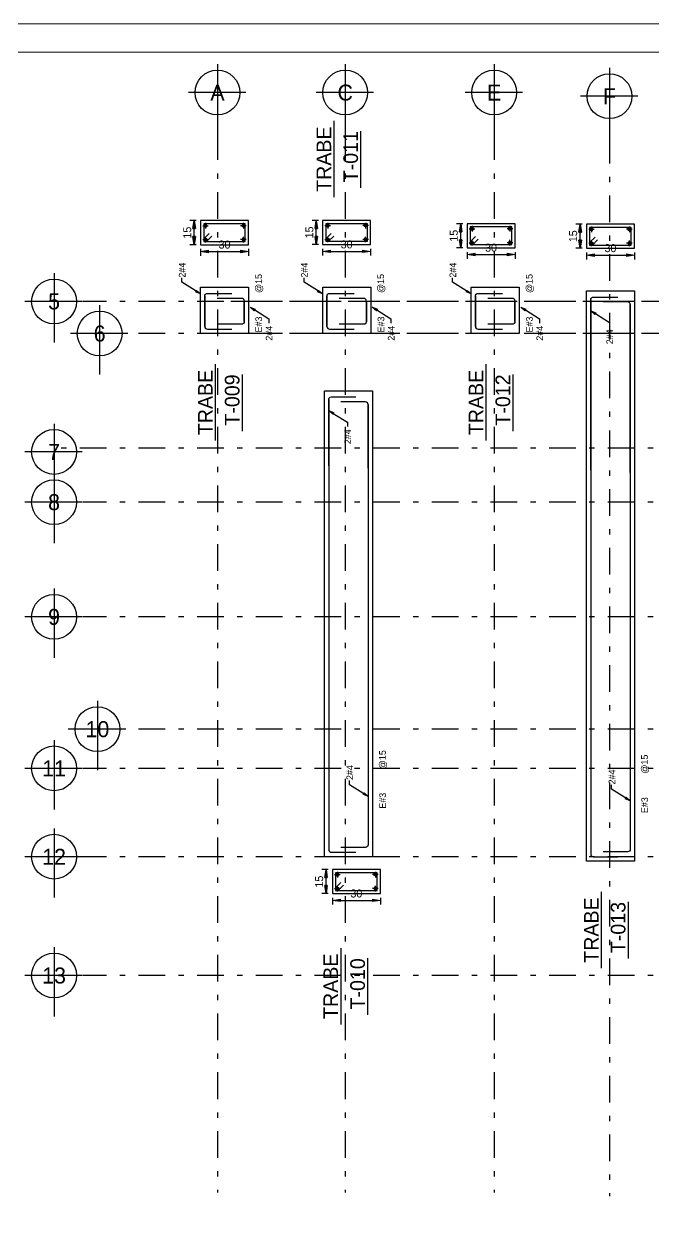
# Model space of a CAD drawing. Header units: millimetres. Extents: x -25 to 297, y -2 to 43.
# Drawn here: x 103.9 to 115.7, y 20.64 to 43.04 of the extents above; entities that cross this region are included whole.
import ezdxf
from ezdxf.enums import TextEntityAlignment as Align

# ---------------------------------------------------------------- set-up
doc = ezdxf.new("R2010")
doc.units = ezdxf.units.MM
doc.linetypes.add('DASHDOT', pattern=[1, 0.5, -0.25, 0, -0.25])
for name, color, linetype in [('6', 7, 'Continuous'), ('C', 11, 'Continuous'), ('CAJONES', 15, 'Continuous'), ('EJES', 250, 'DASHDOT'), ('TITULO', 242, 'Continuous'), ('TZ', 15, 'Continuous')]:
    doc.layers.add(name, color=color, linetype=linetype)
doc.styles.add('LEROY', font='stylu.ttf')
doc.dimstyles.new('LEROY_CONC', dxfattribs={"dimtxt": 0.15, "dimasz": 0.15, "dimexe": 0.08, "dimexo": 0.08, "dimgap": 0.05, "dimtad": 1, "dimdec": 0, "dimlfac": 20, "dimzin": 0, "dimdsep": 46, "dimtxsty": 'LEROY', "dimblk1": 'FLECHA', "dimblk2": 'FLECHA', "dimsah": 1, "dimcen": 0.2, "dimclrd": 256, "dimclre": 256, "dimclrt": 5, "dimadec": 0, "dimazin": 0, "dimtfac": 0.5, "dimtdec": 0, "dimtix": 1, "dimtofl": 0, "dimtmove": 0, "dimatfit": 3, "dimldrblk": 'FLECHA', "dimfxl": 1, "dimtolj": 1, "dimtzin": 0, "dimarcsym": 0})

# ---------------------------------------------------------------- blocks, each defined once
blk = doc.blocks.new('EJE-VERT')
at = {"color": 15, "linetype": 'Continuous'}
for p, q in [((0, 2.163), (0, 0)), ((0.883, 1.28), (-0.909, 1.28))]:
    blk.add_line(p, q, dxfattribs=at)
blk.add_circle((0, 1.28), 0.7, dxfattribs=at)
at = {"color": 242, "style": 'LEROY'}
blk.add_attdef('EJE', text='', height=0.5, dxfattribs=at).set_placement((0, 1.28), align=Align.MIDDLE)
blk = doc.blocks.new('FL1')
at = {"layer": 'CAJONES', "linetype": 'Continuous'}
h = blk.add_hatch(color=5, dxfattribs=at)
h.paths.add_polyline_path([(0, 0), (0, 0), (0.108, -0.172), (0.136, -0.155)])
h.paths.add_polyline_path([(0, 0), (0.08, -0.189), (0.108, -0.172)])
at = {"layer": 'CAJONES', "color": 5, "linetype": 'Continuous'}
blk.add_line((0.136, -0.155), (0.08, -0.189), dxfattribs=at)
blk.add_lwpolyline([(0.136, -0.155), (0, 0), (0.08, -0.189)], dxfattribs=at)
at = {"layer": 'CAJONES', "color": 11}
blk.add_lwpolyline([(0.108, -0.172), (0.438, -0.701), (0.6, -0.701)], dxfattribs=at)
at = {"layer": 'CAJONES', "color": 5, "style": 'LEROY'}
blk.add_attdef('FL1', (0.618, -0.835), '', height=0.25, dxfattribs=at)
blk = doc.blocks.new('FL2')
at = {"layer": 'CAJONES', "linetype": 'Continuous'}
h = blk.add_hatch(color=5, dxfattribs=at)
h.paths.add_polyline_path([(0.108, 0.172), (0.08, 0.189), (0, 0)])
h.paths.add_polyline_path([(0.136, 0.155), (0.108, 0.172), (0, 0), (0, 0)])
at = {"layer": 'CAJONES', "color": 5, "linetype": 'Continuous'}
blk.add_line((0.136, 0.155), (0.08, 0.189), dxfattribs=at)
at = {"layer": 'CAJONES', "color": 11}
blk.add_lwpolyline([(0, 0), (0.438, 0.701), (0.6, 0.701)], dxfattribs=at)
at = {"layer": 'CAJONES', "color": 5, "linetype": 'Continuous'}
blk.add_lwpolyline([(0.136, 0.155), (0, 0), (0.08, 0.189)], dxfattribs=at)
at = {"layer": 'CAJONES', "color": 5, "style": 'LEROY'}
blk.add_attdef('FL2', (0.614, 0.562), '', height=0.25, dxfattribs=at)
blk = doc.blocks.new('Var_1')
at = {"layer": 'TZ'}
h = blk.add_hatch(dxfattribs=at)
h.set_pattern_fill('ANSI31', color=250, scale=0.01, style=0)
h.set_pattern_definition([(45, (-118.599832, -46.150385), (-0.02245064, 0.02245064), [])])
edge = h.paths.add_edge_path()
edge.add_arc((0, 0), 0.125, 0, 360)
at = {"layer": 'TZ', "color": 250}
for p, q in [((-0.25, 0), (0.25, 0)), ((0, 0.25), (0, -0.25))]:
    blk.add_line(p, q, dxfattribs=at)
at = {"layer": 'TZ', "color": 5}
blk.add_circle((0, 0), 0.125, dxfattribs=at)
blk = doc.blocks.new('FLECHA')
at = {"linetype": 'Continuous'}
blk.add_hatch(color=5, dxfattribs=at).paths.add_polyline_path([(0, 0), (-1, 0.16), (-1, -0.16)])
at = {"color": 5, "linetype": 'Continuous'}
blk.add_line((-1, 0.16), (-1, -0.16), dxfattribs=at)
blk.add_lwpolyline([(-1, 0.16), (0, 0), (-1, -0.16)], dxfattribs=at)
blk = doc.blocks.new('*D199')
at = {"layer": 'C', "lineweight": -2, "transparency": 16777216}
for p, q in [((107.129, 39.35), (107.009, 39.35)), ((107.089, 39.05), (107.089, 39.2)), ((107.129, 38.9), (107.009, 38.9))]:
    blk.add_line(p, q, dxfattribs=at)
at = {"layer": 'Defpoints', "color": 0, "transparency": 16777216}
for p in [(107.089, 39.35), (107.209, 39.35), (107.209, 38.9)]:
    blk.add_point(p, dxfattribs=at)
at = {"layer": 'C', "lineweight": -2, "transparency": 16777216, "xscale": 0.15, "yscale": 0.15, "zscale": 0.15}
for p, rotation in [((107.089, 39.35), 90), ((107.089, 38.9), 270)]:
    blk.add_blockref('FLECHA', p, dxfattribs=dict(at, rotation=rotation))
at = {"layer": 'C', "color": 5, "transparency": 16777216, "insert": (106.961, 39.125), "char_height": 0.15, "attachment_point": 5, "rotation": 90, "style": 'LEROY'}
blk.add_mtext('\\A1;15', dxfattribs=at)
blk = doc.blocks.new('*D200')
at = {"layer": 'C', "lineweight": -2, "transparency": 16777216}
for p, q in [((107.209, 38.82), (107.209, 38.693)), ((107.359, 38.773), (107.959, 38.773)), ((108.109, 38.82), (108.109, 38.693))]:
    blk.add_line(p, q, dxfattribs=at)
at = {"layer": 'Defpoints', "color": 0, "transparency": 16777216}
for p in [(107.209, 38.9), (108.109, 38.9), (108.109, 38.773)]:
    blk.add_point(p, dxfattribs=at)
at = {"layer": 'C', "lineweight": -2, "transparency": 16777216, "xscale": 0.15, "yscale": 0.15, "zscale": 0.15, "rotation": 180}
blk.add_blockref('FLECHA', (107.209, 38.773), dxfattribs=at)
at = {"layer": 'C', "lineweight": -2, "transparency": 16777216, "xscale": 0.15, "yscale": 0.15, "zscale": 0.15}
blk.add_blockref('FLECHA', (108.109, 38.773), dxfattribs=at)
at = {"layer": 'C', "color": 5, "transparency": 16777216, "insert": (107.659, 38.901), "char_height": 0.15, "attachment_point": 5, "style": 'LEROY'}
blk.add_mtext('\\A1;30', dxfattribs=at)
blk = doc.blocks.new('*D201')
at = {"layer": 'C', "lineweight": -2, "transparency": 16777216}
for p, q in [((109.419, 39.353), (109.3, 39.353)), ((109.38, 39.053), (109.38, 39.203)), ((109.419, 38.903), (109.3, 38.903))]:
    blk.add_line(p, q, dxfattribs=at)
at = {"layer": 'Defpoints', "color": 0, "transparency": 16777216}
for p in [(109.38, 39.353), (109.499, 39.353), (109.499, 38.903)]:
    blk.add_point(p, dxfattribs=at)
at = {"layer": 'C', "lineweight": -2, "transparency": 16777216, "xscale": 0.15, "yscale": 0.15, "zscale": 0.15}
for p, rotation in [((109.38, 39.353), 90), ((109.38, 38.903), 270)]:
    blk.add_blockref('FLECHA', p, dxfattribs=dict(at, rotation=rotation))
at = {"layer": 'C', "color": 5, "transparency": 16777216, "insert": (109.251, 39.128), "char_height": 0.15, "attachment_point": 5, "rotation": 90, "style": 'LEROY'}
blk.add_mtext('\\A1;15', dxfattribs=at)
blk = doc.blocks.new('*D202')
at = {"layer": 'C', "lineweight": -2, "transparency": 16777216}
for p, q in [((109.499, 38.823), (109.499, 38.695)), ((109.649, 38.775), (110.249, 38.775)), ((110.399, 38.823), (110.399, 38.695))]:
    blk.add_line(p, q, dxfattribs=at)
at = {"layer": 'Defpoints', "color": 0, "transparency": 16777216}
for p in [(109.499, 38.903), (110.399, 38.903), (110.399, 38.775)]:
    blk.add_point(p, dxfattribs=at)
at = {"layer": 'C', "lineweight": -2, "transparency": 16777216, "xscale": 0.15, "yscale": 0.15, "zscale": 0.15, "rotation": 180}
blk.add_blockref('FLECHA', (109.499, 38.775), dxfattribs=at)
at = {"layer": 'C', "lineweight": -2, "transparency": 16777216, "xscale": 0.15, "yscale": 0.15, "zscale": 0.15}
blk.add_blockref('FLECHA', (110.399, 38.775), dxfattribs=at)
at = {"layer": 'C', "color": 5, "transparency": 16777216, "insert": (109.949, 38.904), "char_height": 0.15, "attachment_point": 5, "style": 'LEROY'}
blk.add_mtext('\\A1;30', dxfattribs=at)
blk = doc.blocks.new('*D203')
at = {"layer": 'C', "lineweight": -2, "transparency": 16777216}
for p, q in [((112.126, 39.292), (112.007, 39.292)), ((112.087, 38.992), (112.087, 39.142)), ((112.126, 38.842), (112.007, 38.842))]:
    blk.add_line(p, q, dxfattribs=at)
at = {"layer": 'Defpoints', "color": 0, "transparency": 16777216}
for p in [(112.087, 39.292), (112.206, 39.292), (112.206, 38.842)]:
    blk.add_point(p, dxfattribs=at)
at = {"layer": 'C', "lineweight": -2, "transparency": 16777216, "xscale": 0.15, "yscale": 0.15, "zscale": 0.15}
for p, rotation in [((112.087, 39.292), 90), ((112.087, 38.842), 270)]:
    blk.add_blockref('FLECHA', p, dxfattribs=dict(at, rotation=rotation))
at = {"layer": 'C', "color": 5, "transparency": 16777216, "insert": (111.958, 39.067), "char_height": 0.15, "attachment_point": 5, "rotation": 90, "style": 'LEROY'}
blk.add_mtext('\\A1;15', dxfattribs=at)
blk = doc.blocks.new('*D204')
at = {"layer": 'C', "lineweight": -2, "transparency": 16777216}
for p, q in [((112.206, 38.762), (112.206, 38.635)), ((113.106, 38.762), (113.106, 38.635)), ((112.356, 38.715), (112.956, 38.715))]:
    blk.add_line(p, q, dxfattribs=at)
at = {"layer": 'Defpoints', "color": 0, "transparency": 16777216}
for p in [(112.206, 38.842), (113.106, 38.842), (113.106, 38.715)]:
    blk.add_point(p, dxfattribs=at)
at = {"layer": 'C', "lineweight": -2, "transparency": 16777216, "xscale": 0.15, "yscale": 0.15, "zscale": 0.15, "rotation": 180}
blk.add_blockref('FLECHA', (112.206, 38.715), dxfattribs=at)
at = {"layer": 'C', "lineweight": -2, "transparency": 16777216, "xscale": 0.15, "yscale": 0.15, "zscale": 0.15}
blk.add_blockref('FLECHA', (113.106, 38.715), dxfattribs=at)
at = {"layer": 'C', "color": 5, "transparency": 16777216, "insert": (112.656, 38.843), "char_height": 0.15, "attachment_point": 5, "style": 'LEROY'}
blk.add_mtext('\\A1;30', dxfattribs=at)
blk = doc.blocks.new('*D205')
at = {"layer": 'C', "lineweight": -2, "transparency": 16777216}
for p, q in [((114.365, 39.283), (114.246, 39.283)), ((114.326, 38.983), (114.326, 39.133)), ((114.365, 38.833), (114.246, 38.833))]:
    blk.add_line(p, q, dxfattribs=at)
at = {"layer": 'Defpoints', "color": 0, "transparency": 16777216}
for p in [(114.326, 39.283), (114.445, 39.283), (114.445, 38.833)]:
    blk.add_point(p, dxfattribs=at)
at = {"layer": 'C', "lineweight": -2, "transparency": 16777216, "xscale": 0.15, "yscale": 0.15, "zscale": 0.15}
for p, rotation in [((114.326, 39.283), 90), ((114.326, 38.833), 270)]:
    blk.add_blockref('FLECHA', p, dxfattribs=dict(at, rotation=rotation))
at = {"layer": 'C', "color": 5, "transparency": 16777216, "insert": (114.197, 39.058), "char_height": 0.15, "attachment_point": 5, "rotation": 90, "style": 'LEROY'}
blk.add_mtext('\\A1;15', dxfattribs=at)
blk = doc.blocks.new('*D206')
at = {"layer": 'C', "lineweight": -2, "transparency": 16777216}
for p, q in [((114.445, 38.753), (114.445, 38.625)), ((114.595, 38.705), (115.195, 38.705)), ((115.345, 38.753), (115.345, 38.625))]:
    blk.add_line(p, q, dxfattribs=at)
at = {"layer": 'Defpoints', "color": 0, "transparency": 16777216}
for p in [(114.445, 38.833), (115.345, 38.833), (115.345, 38.705)]:
    blk.add_point(p, dxfattribs=at)
at = {"layer": 'C', "lineweight": -2, "transparency": 16777216, "xscale": 0.15, "yscale": 0.15, "zscale": 0.15, "rotation": 180}
blk.add_blockref('FLECHA', (114.445, 38.705), dxfattribs=at)
at = {"layer": 'C', "lineweight": -2, "transparency": 16777216, "xscale": 0.15, "yscale": 0.15, "zscale": 0.15}
blk.add_blockref('FLECHA', (115.345, 38.705), dxfattribs=at)
at = {"layer": 'C', "color": 5, "transparency": 16777216, "insert": (114.895, 38.834), "char_height": 0.15, "attachment_point": 5, "style": 'LEROY'}
blk.add_mtext('\\A1;30', dxfattribs=at)
blk = doc.blocks.new('*D211')
at = {"layer": 'C', "lineweight": -2, "transparency": 16777216}
for p, q in [((109.601, 27.187), (109.482, 27.187)), ((109.562, 26.887), (109.562, 27.037)), ((109.601, 26.737), (109.482, 26.737))]:
    blk.add_line(p, q, dxfattribs=at)
at = {"layer": 'Defpoints', "color": 0, "transparency": 16777216}
for p in [(109.562, 27.187), (109.681, 27.187), (109.681, 26.737)]:
    blk.add_point(p, dxfattribs=at)
at = {"layer": 'C', "lineweight": -2, "transparency": 16777216, "xscale": 0.15, "yscale": 0.15, "zscale": 0.15}
for p, rotation in [((109.562, 27.187), 90), ((109.562, 26.737), 270)]:
    blk.add_blockref('FLECHA', p, dxfattribs=dict(at, rotation=rotation))
at = {"layer": 'C', "color": 5, "transparency": 16777216, "insert": (109.434, 26.962), "char_height": 0.15, "attachment_point": 5, "rotation": 90, "style": 'LEROY'}
blk.add_mtext('\\A1;15', dxfattribs=at)
blk = doc.blocks.new('*D212')
at = {"layer": 'C', "lineweight": -2, "transparency": 16777216}
for p, q in [((109.681, 26.657), (109.681, 26.53)), ((109.831, 26.61), (110.431, 26.61)), ((110.581, 26.657), (110.581, 26.53))]:
    blk.add_line(p, q, dxfattribs=at)
at = {"layer": 'Defpoints', "color": 0, "transparency": 16777216}
for p in [(109.681, 26.737), (110.581, 26.737), (110.581, 26.61)]:
    blk.add_point(p, dxfattribs=at)
at = {"layer": 'C', "lineweight": -2, "transparency": 16777216, "xscale": 0.15, "yscale": 0.15, "zscale": 0.15, "rotation": 180}
blk.add_blockref('FLECHA', (109.681, 26.61), dxfattribs=at)
at = {"layer": 'C', "lineweight": -2, "transparency": 16777216, "xscale": 0.15, "yscale": 0.15, "zscale": 0.15}
blk.add_blockref('FLECHA', (110.581, 26.61), dxfattribs=at)
at = {"layer": 'C', "color": 5, "transparency": 16777216, "insert": (110.131, 26.738), "char_height": 0.15, "attachment_point": 5, "style": 'LEROY'}
blk.add_mtext('\\A1;30', dxfattribs=at)
blk = doc.blocks.new('CTRTXT')
at = {"color": 242, "style": 'LEROY'}
blk.add_attdef('TRABE', text='', height=0.275, dxfattribs=at).set_placement((-1.01, -0.613), align=Align.CENTER)

msp = doc.modelspace()

# ---------------------------------------------------------------- linework, layer by layer
at = {"layer": '6', "lineweight": 0}
for points in [[(75.383, 43.038), (139.403, 43.038), (139.403, 0), (75.383, 0)], [(75.915, 42.506), (138.871, 42.506), (138.871, 0.532), (75.915, 0.532)]]:
    msp.add_lwpolyline(points, close=True, dxfattribs=at)
at = {"layer": 'CAJONES'}
for points in [[(108.109, 37.234), (107.209, 37.234), (107.209, 38.102), (108.109, 38.102)], [(110.4, 37.234), (109.5, 37.234), (109.5, 38.102), (110.4, 38.102)], [(113.184, 37.234), (112.284, 37.234), (112.284, 38.102), (113.184, 38.102)], [(115.346, 27.346), (114.446, 27.346), (114.446, 38.035), (115.346, 38.035)], [(110.433, 27.429), (109.533, 27.429), (109.532, 36.161), (110.432, 36.161)]]:
    msp.add_lwpolyline(points, close=True, dxfattribs=at)
at = {"layer": 'CAJONES', "color": 1}
for points in [[(107.289, 37.367), (107.289, 37.936, -0.414214), (107.339, 37.986), (107.799, 37.986)], [(107.289, 37.936), (107.289, 37.367, 0.414214), (107.339, 37.317), (107.799, 37.317)], [(108.029, 37.458), (108.029, 37.844, 0.414214), (107.979, 37.894), (107.519, 37.894)], [(109.58, 37.367), (109.58, 37.936, -0.414214), (109.63, 37.986), (110.09, 37.986)], [(109.58, 37.936), (109.58, 37.367, 0.414214), (109.63, 37.317), (110.09, 37.317)], [(110.32, 37.458), (110.32, 37.844, 0.414214), (110.27, 37.894), (109.81, 37.894)], [(112.364, 37.367), (112.364, 37.936, -0.414214), (112.414, 37.986), (112.874, 37.986)], [(112.364, 37.936), (112.364, 37.367, 0.414214), (112.414, 37.317), (112.874, 37.317)], [(113.104, 37.458), (113.104, 37.844, 0.414214), (113.054, 37.894), (112.594, 37.894)], [(114.526, 34.674), (114.526, 37.869, -0.414214), (114.576, 37.919), (115.036, 37.919)], [(114.526, 37.869), (114.526, 27.479, 0.414214), (114.576, 27.429), (115.036, 27.429)], [(108.029, 37.844), (108.029, 37.458, -0.414214), (107.979, 37.408), (107.519, 37.408)], [(110.32, 37.844), (110.32, 37.458, -0.414214), (110.27, 37.408), (109.81, 37.408)], [(113.104, 37.844), (113.104, 37.458, -0.414214), (113.054, 37.408), (112.594, 37.408)], [(115.266, 34.628), (115.266, 37.777, 0.414214), (115.216, 37.827), (114.756, 37.827)], [(115.266, 37.777), (115.266, 27.57, -0.414214), (115.216, 27.52), (114.756, 27.52)], [(109.612, 34.757), (109.612, 35.995, -0.414214), (109.662, 36.045), (110.122, 36.045)], [(109.612, 35.995), (109.612, 27.562, 0.414214), (109.662, 27.512), (110.122, 27.512)], [(110.352, 34.711), (110.352, 35.903, 0.414214), (110.302, 35.953), (109.842, 35.953)], [(110.352, 35.903), (110.352, 27.653, -0.414214), (110.302, 27.603), (109.842, 27.603)]]:
    msp.add_lwpolyline(points, format="xyb", dxfattribs=at)
at = {"layer": 'EJES'}
for p, q in [((107.527, 40.987), (107.527, 21.134)), ((109.922, 40.987), (109.922, 21.134)), ((112.715, 40.987), (112.715, 21.134)), ((114.877, 40.92), (114.877, 21.066)), ((126.348, 37.834), (105, 37.834)), ((126.976, 37.834), (107.494, 37.834)), ((126.348, 37.234), (105, 37.234)), ((126.976, 37.234), (107.494, 37.234)), ((126.348, 35.084), (104.56, 35.084)), ((126.348, 34.074), (105, 34.074)), ((126.348, 31.924), (105, 31.924)), ((126.348, 29.819), (105.813, 29.819)), ((126.348, 29.084), (105, 29.084)), ((126.348, 27.429), (104.524, 27.429)), ((126.348, 25.202), (105, 25.202))]:
    msp.add_line(p, q, dxfattribs=at)
at = {"layer": 'TZ', "color": 3}
for p, q in [((107.369, 39.11), (107.269, 39.01)), ((107.419, 39.06), (107.319, 38.96)), ((109.66, 39.112), (109.559, 39.012)), ((109.709, 39.062), (109.61, 38.963)), ((112.367, 39.052), (112.266, 38.951)), ((112.416, 39.002), (112.316, 38.902)), ((114.606, 39.042), (114.505, 38.942)), ((114.655, 38.993), (114.556, 38.893)), ((109.842, 26.947), (109.741, 26.846)), ((109.892, 26.897), (109.792, 26.797))]:
    msp.add_line(p, q, dxfattribs=at)
at = {"layer": 'TZ'}
for points in [[(108.109, 38.9), (108.109, 39.35), (107.209, 39.35), (107.209, 38.9)], [(110.399, 38.903), (110.399, 39.353), (109.499, 39.353), (109.499, 38.903)], [(113.106, 38.842), (113.106, 39.292), (112.206, 39.292), (112.206, 38.842)], [(115.345, 38.833), (115.345, 39.283), (114.445, 39.283), (114.445, 38.833)], [(110.581, 26.737), (110.581, 27.187), (109.681, 27.187), (109.681, 26.737)]]:
    msp.add_lwpolyline(points, close=True, dxfattribs=at)
at = {"layer": 'TZ', "color": 3}
for points in [[(108.049, 38.96), (108.049, 39.29), (107.269, 39.29), (107.269, 38.96)], [(110.339, 38.963), (110.339, 39.293), (109.559, 39.293), (109.559, 38.963)], [(113.046, 38.902), (113.046, 39.232), (112.266, 39.232), (112.266, 38.902)], [(115.285, 38.893), (115.285, 39.223), (114.505, 39.223), (114.505, 38.893)], [(110.521, 26.797), (110.521, 27.127), (109.741, 27.127), (109.741, 26.797)]]:
    msp.add_lwpolyline(points, close=True, dxfattribs=at)

# ---------------------------------------------------------------- block references
at = {"layer": 'C', "color": 11, "xscale": 0.5, "yscale": 0.5, "zscale": 0.5, "rotation": 90}
for p in [(107.209, 37.976), (109.5, 37.976), (112.284, 37.976), (110.352, 28.559), (115.266, 28.476)]:
    msp.add_blockref('FL2', p, dxfattribs=at).add_auto_attribs({'FL2': '2#4'})
at = {"layer": 'C', "color": 11}
ref = msp.add_blockref('FL1', (108.14, 37.73), dxfattribs=dict(at, xscale=-0.5, yscale=0.5, zscale=0.5, rotation=90))
ref.add_attrib('FL1', '2#4', (108.557, 37.101), dxfattribs={"layer": 'CAJONES', "color": 5, "height": 0.125, "rotation": 90, "style": 'LEROY'})
ref = msp.add_blockref('FL1', (110.43, 37.73), dxfattribs=dict(at, xscale=-0.5, yscale=0.5, zscale=0.5, rotation=90))
ref.add_attrib('FL1', '2#4', (110.847, 37.101), dxfattribs={"layer": 'CAJONES', "color": 5, "height": 0.125, "rotation": 90, "style": 'LEROY'})
ref = msp.add_blockref('FL1', (113.214, 37.73), dxfattribs=dict(at, xscale=-0.5, yscale=0.5, zscale=0.5, rotation=90))
ref.add_attrib('FL1', '2#4', (113.632, 37.101), dxfattribs={"layer": 'CAJONES', "color": 5, "height": 0.125, "rotation": 90, "style": 'LEROY'})
ref = msp.add_blockref('FL1', (114.526, 37.662), dxfattribs=dict(at, xscale=-0.5, yscale=0.5, zscale=0.5, rotation=90))
ref.add_attrib('FL1', '2#4', (114.943, 37.034), dxfattribs={"layer": 'CAJONES', "color": 5, "height": 0.125, "rotation": 90, "style": 'LEROY'})
ref = msp.add_blockref('FL1', (109.612, 35.789), dxfattribs=dict(at, xscale=-0.5, yscale=0.5, zscale=0.5, rotation=90))
ref.add_attrib('FL1', '2#4', (110.03, 35.16), dxfattribs={"layer": 'CAJONES', "color": 5, "height": 0.125, "rotation": 90, "style": 'LEROY'})
at = {"layer": 'EJES', "xscale": 0.599999999999909, "yscale": 0.599999999999909, "zscale": 0.599999999999909}
for p, values in [((107.527, 40.983), {'EJE': 'A'}), ((112.715, 40.983), {'EJE': 'E'}), ((114.877, 40.915), {'EJE': 'F'}), ((104.463, 37.066), {'EJE': '5'}), ((105.318, 36.466), {'EJE': '6'}), ((104.463, 34.247), {'EJE': '7'}), ((104.463, 33.306), {'EJE': '8'}), ((104.463, 31.156), {'EJE': '9'}), ((105.276, 29.051), {'EJE': '10'}), ((104.463, 28.316), {'EJE': '11'}), ((104.463, 26.661), {'EJE': '12'}), ((104.463, 24.434), {'EJE': '13'})]:
    msp.add_blockref('EJE-VERT', p, dxfattribs=at).add_auto_attribs(values)
at = {"layer": 'EJES', "xscale": 0.5999999999999067, "yscale": 0.5999999999999067, "zscale": 0.5999999999999067, "rotation": 359.9831932342179}
msp.add_blockref('EJE-VERT', (109.922, 40.983), dxfattribs=at).add_auto_attribs({'EJE': 'C'})
at = {"layer": 'TITULO', "rotation": 90}
for p, values in [((109.046, 41.513), {'TRABE': '%%U TRABE '}), ((109.549, 41.508), {'TRABE': '%%U T-011'}), ((106.824, 36.952), {'TRABE': '%%U TRABE '}), ((111.899, 36.952), {'TRABE': '%%U TRABE '}), ((107.327, 36.947), {'TRABE': '%%U T-009'}), ((112.402, 36.947), {'TRABE': '%%U T-012'}), ((114.061, 27.064), {'TRABE': '%%U TRABE '}), ((114.563, 27.059), {'TRABE': '%%U T-013'}), ((109.176, 26.01), {'TRABE': '%%U TRABE '}), ((109.679, 26.004), {'TRABE': '%%U T-010'})]:
    msp.add_blockref('CTRTXT', p, dxfattribs=at).add_auto_attribs(values)
at = {"layer": 'TZ'}
for p, xscale, yscale, zscale, rotation in [((107.303, 39.256), -0.2099999999999454, 0.2100000000000136, 0.21, 90), ((108.014, 39.256), 0.2099999999999454, 0.2099999999999454, 0.2099999999999454, 270), ((109.594, 39.258), -0.2099999999999454, 0.2100000000000136, 0.21, 90), ((110.304, 39.258), 0.2099999999999454, 0.2099999999999454, 0.2099999999999454, 270), ((112.301, 39.198), -0.2099999999999454, 0.2100000000000136, 0.21, 90), ((113.011, 39.198), 0.2099999999999454, 0.2099999999999454, 0.2099999999999454, 270), ((114.54, 39.189), -0.2099999999999454, 0.2100000000000136, 0.21, 90), ((115.25, 39.189), 0.2099999999999454, 0.2099999999999454, 0.2099999999999454, 270), ((107.303, 38.995), 0.2099999999999454, 0.2099999999999454, 0.2099999999999454, 90), ((108.014, 38.995), -0.2099999999999454, 0.2100000000000136, 0.21, 270), ((109.594, 38.997), 0.2099999999999454, 0.2099999999999454, 0.2099999999999454, 90), ((110.304, 38.997), -0.2099999999999454, 0.2100000000000136, 0.21, 270), ((112.301, 38.936), 0.2099999999999454, 0.2099999999999454, 0.2099999999999454, 90), ((113.011, 38.936), -0.2099999999999454, 0.2100000000000136, 0.21, 270), ((114.54, 38.927), 0.2099999999999454, 0.2099999999999454, 0.2099999999999454, 90), ((115.25, 38.927), -0.2099999999999454, 0.2100000000000136, 0.21, 270), ((109.776, 27.093), -0.2099999999999454, 0.2100000000000136, 0.21, 90), ((110.487, 27.093), 0.2099999999999454, 0.2099999999999454, 0.2099999999999454, 270), ((109.776, 26.831), 0.2099999999999454, 0.2099999999999454, 0.2099999999999454, 90), ((110.487, 26.831), -0.2099999999999454, 0.2100000000000136, 0.21, 270)]:
    msp.add_blockref('Var_1', p, dxfattribs=dict(at, xscale=xscale, yscale=yscale, zscale=zscale, rotation=rotation))

# ---------------------------------------------------------------- texts
at = {"layer": 'C', "color": 5, "style": 'LEROY'}
for s, p in [('@15', (108.36, 37.995, 0)), ('@15', (110.65, 37.995, 0)), ('@15', (113.435, 37.995, 0)), ('E#3', (108.363, 37.255)), ('E#3', (110.654, 37.255)), ('E#3', (113.438, 37.255)), ('@15', (110.683, 29.069, 0)), ('@15', (115.596, 28.986, 0)), ('E#3', (110.686, 28.329)), ('E#3', (115.6, 28.246))]:
    msp.add_text(s, height=0.125, rotation=90, dxfattribs=at).set_placement(p)

# ---------------------------------------------------------------- dimensions: what is measured, and where the dimension line sits
at = {"layer": 'C'}
for p1, p2, distance, picture, middle in [((107.209, 38.9), (107.209, 39.35), 0.12, '*D199', (106.961, 39.125)), ((109.499, 38.903), (109.499, 39.353), 0.12, '*D201', (109.251, 39.128)), ((112.206, 38.842), (112.206, 39.292), 0.12, '*D203', (111.958, 39.067)), ((114.445, 38.833), (114.445, 39.283), 0.12, '*D205', (114.197, 39.058)), ((107.209, 38.9), (108.109, 38.9), -0.127, '*D200', (107.659, 38.901)), ((109.499, 38.903), (110.399, 38.903), -0.127, '*D202', (109.949, 38.904)), ((112.206, 38.842), (113.106, 38.842), -0.127, '*D204', (112.656, 38.843)), ((114.445, 38.833), (115.345, 38.833), -0.127, '*D206', (114.895, 38.834)), ((109.681, 26.737), (109.681, 27.187), 0.12, '*D211', (109.434, 26.962)), ((109.681, 26.737), (110.581, 26.737), -0.127, '*D212', (110.131, 26.738))]:
    dim = msp.add_aligned_dim(p1=p1, p2=p2, distance=distance, dimstyle='LEROY_CONC', override={"dimlfac": 33}, dxfattribs=at)
    dim.commit()
    dim.dimension.update_dxf_attribs({"geometry": picture, "text_midpoint": middle})

doc.saveas('drawing.dxf')
